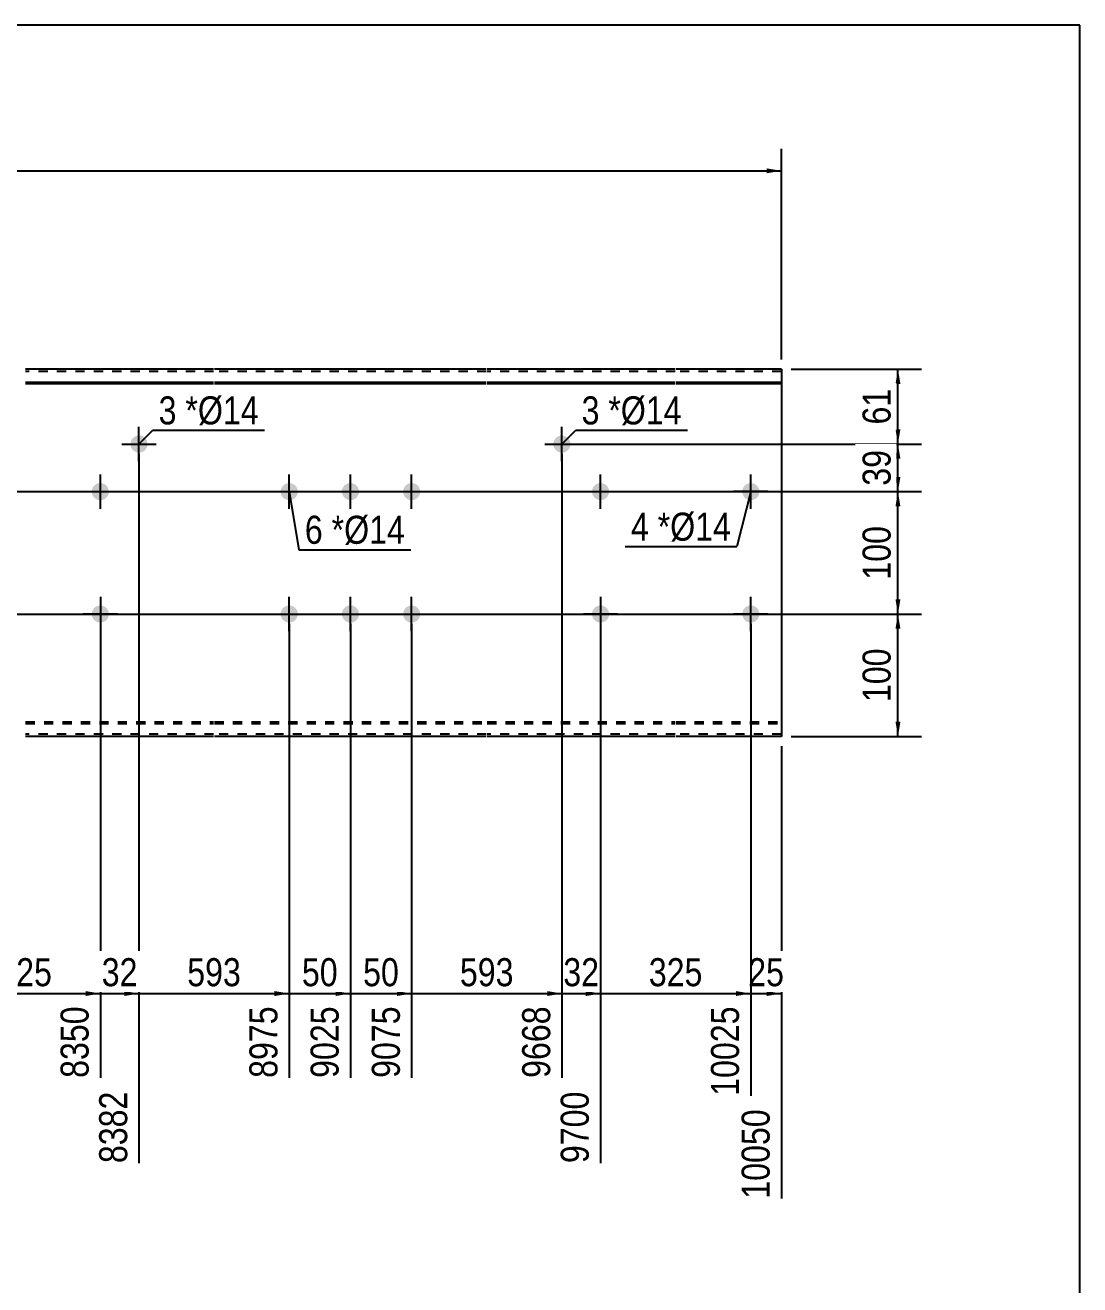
# Model space of a CAD drawing. Header units: millimetres. Extents: x -33 to 370, y -223 to 54.
# Drawn here: x 261.9 to 369.6, y -74.7 to 53.9 of the extents above; entities that cross this region are included whole.
import ezdxf

# ---------------------------------------------------------------- set-up
doc = ezdxf.new("R2010")
doc.units = ezdxf.units.MM
doc.linetypes.add('DXK_LINE_DOT1', pattern=[1.8814, 0.9407, -0.9407])
doc.styles.add('Arial Narrow', font='ARIALN.TTF', dxfattribs={"height": 0.2})

# ---------------------------------------------------------------- blocks, each defined once
blk = doc.blocks.new('Unknown-629085889-2308')
at = {"color": 5, "linetype": 'Continuous'}
for p, q in [((369.57, 53.87), (-30.43, 53.87)), ((369.57, -223.13), (369.57, 53.87))]:
    blk.add_line(p, q, dxfattribs=at)
blk = doc.blocks.new('Bolt-629085889-1223 - 1203')
at = {"linetype": 'Continuous'}
blk.add_hatch(color=3, dxfattribs=at).paths.add_polyline_path([(268.68, 6.25, -1), (270.43, 6.25, -1)])
at = {"color": 3, "linetype": 'Continuous'}
for p, q in [((269.56, 4.5), (269.56, 8)), ((267.81, 6.25), (271.31, 6.25))]:
    blk.add_line(p, q, dxfattribs=at)
blk = doc.blocks.new('Part-629085889-1218 - 1203')
at = {"color": 2, "linetype": 'Continuous'}
for p, q in [((281.12, 18.75), (261.93, 18.75)), ((308.96, 18.75), (281.22, 18.75)), ((328.25, 18.75), (309.06, 18.75)), ((339.1, 18.75), (328.35, 18.75)), ((339.1, 18.75), (339.1, 17.42)), ((261.93, 17.42), (281.12, 17.42)), ((261.93, 17.27), (281.12, 17.27)), ((281.22, 17.42), (308.96, 17.42)), ((281.22, 17.27), (308.96, 17.27)), ((309.06, 17.42), (328.25, 17.42)), ((309.06, 17.27), (328.25, 17.27)), ((328.35, 17.42), (339.1, 17.42)), ((328.35, 17.27), (339.1, 17.27)), ((339.1, 17.42), (339.1, -18.75)), ((281.12, -18.75), (261.93, -18.75)), ((308.96, -18.75), (281.22, -18.75)), ((328.25, -18.75), (309.06, -18.75)), ((339.1, -18.75), (328.35, -18.75))]:
    blk.add_line(p, q, dxfattribs=at)
at = {"color": 7, "linetype": 'DXK_LINE_DOT1'}
for p, q in [((281.12, 18.52), (261.93, 18.52)), ((308.96, 18.52), (281.22, 18.52)), ((328.25, 18.52), (309.06, 18.52)), ((339.1, 18.52), (328.35, 18.52)), ((261.93, -17.27), (281.12, -17.27)), ((261.93, -17.42), (281.12, -17.42)), ((281.22, -17.27), (308.96, -17.27)), ((281.22, -17.42), (308.96, -17.42)), ((309.06, -17.27), (328.25, -17.27)), ((309.06, -17.42), (328.25, -17.42)), ((328.35, -17.27), (339.1, -17.27)), ((328.35, -17.42), (339.1, -17.42)), ((281.12, -18.52), (261.93, -18.52)), ((308.96, -18.52), (281.22, -18.52)), ((328.25, -18.52), (309.06, -18.52)), ((339.1, -18.52), (328.35, -18.52))]:
    blk.add_line(p, q, dxfattribs=at)
blk = doc.blocks.new('Bolt-629085889-1219 - 1203')
at = {"linetype": 'Continuous'}
for points in [[(287.97, 6.25, -1), (289.72, 6.25, -1)], [(294.22, 6.25, -1), (295.97, 6.25, -1)], [(300.47, 6.25, -1), (302.22, 6.25, -1)], [(287.97, -6.25, -1), (289.72, -6.25, -1)], [(294.22, -6.25, -1), (295.97, -6.25, -1)], [(300.47, -6.25, -1), (302.22, -6.25, -1)]]:
    blk.add_hatch(color=3, dxfattribs=at).paths.add_polyline_path(points)
at = {"color": 3, "linetype": 'Continuous'}
for p, q in [((288.84, 4.5), (288.84, 8)), ((295.09, 4.5), (295.09, 8)), ((301.34, 4.5), (301.34, 8)), ((287.09, 6.25), (290.59, 6.25)), ((293.34, 6.25), (296.84, 6.25)), ((299.59, 6.25), (303.09, 6.25)), ((288.84, -8), (288.84, -4.5)), ((295.09, -8), (295.09, -4.5)), ((301.34, -8), (301.34, -4.5)), ((287.09, -6.25), (290.59, -6.25)), ((293.34, -6.25), (296.84, -6.25)), ((299.59, -6.25), (303.09, -6.25))]:
    blk.add_line(p, q, dxfattribs=at)
blk = doc.blocks.new('Bolt-629085889-1220 - 1203')
at = {"linetype": 'Continuous'}
blk.add_hatch(color=3, dxfattribs=at).paths.add_polyline_path([(272.63, 11.1, -1), (274.38, 11.1, -1)])
at = {"color": 3, "linetype": 'Continuous'}
for p, q in [((273.5, 9.35), (273.5, 12.85)), ((271.75, 11.1), (275.25, 11.1))]:
    blk.add_line(p, q, dxfattribs=at)
blk = doc.blocks.new('Bolt-629085889-1221 - 1203')
at = {"linetype": 'Continuous'}
blk.add_hatch(color=3, dxfattribs=at).paths.add_polyline_path([(315.81, 11.1, -1), (317.56, 11.1, -1)])
at = {"color": 3, "linetype": 'Continuous'}
for p, q in [((316.69, 9.35), (316.69, 12.85)), ((314.94, 11.1), (318.44, 11.1))]:
    blk.add_line(p, q, dxfattribs=at)
blk = doc.blocks.new('Bolt-629085889-1222 - 1203')
at = {"linetype": 'Continuous'}
blk.add_hatch(color=3, dxfattribs=at).paths.add_polyline_path([(270.43, -6.25, -1), (268.68, -6.25, -1)])
at = {"color": 3, "linetype": 'Continuous'}
for p, q in [((269.56, -4.5), (269.56, -8)), ((271.31, -6.25), (267.81, -6.25))]:
    blk.add_line(p, q, dxfattribs=at)
blk = doc.blocks.new('Bolt-629085889-1237 - 1203')
at = {"linetype": 'Continuous'}
blk.add_hatch(color=3, dxfattribs=at).paths.add_polyline_path([(319.76, 6.25, -1), (321.51, 6.25, -1)])
at = {"color": 3, "linetype": 'Continuous'}
for p, q in [((320.63, 4.5), (320.63, 8)), ((318.88, 6.25), (322.38, 6.25))]:
    blk.add_line(p, q, dxfattribs=at)
blk = doc.blocks.new('Bolt-629085889-1238 - 1203')
at = {"linetype": 'Continuous'}
blk.add_hatch(color=3, dxfattribs=at).paths.add_polyline_path([(321.51, -6.25, -1), (319.76, -6.25, -1)])
at = {"color": 3, "linetype": 'Continuous'}
for p, q in [((320.63, -4.5), (320.63, -8)), ((322.38, -6.25), (318.88, -6.25))]:
    blk.add_line(p, q, dxfattribs=at)
blk = doc.blocks.new('Bolt-629085889-1239 - 1203')
at = {"linetype": 'Continuous'}
for points in [[(253.34, 6.25, -1), (255.09, 6.25, -1)], [(335.1, 6.25, -1), (336.85, 6.25, -1)]]:
    blk.add_hatch(color=3, dxfattribs=at).paths.add_polyline_path(points)
at = {"color": 3, "linetype": 'Continuous'}
for p, q in [((254.21, 4.5), (254.21, 8)), ((335.97, 4.5), (335.97, 8)), ((255.96, 6.25), (252.46, 6.25)), ((337.72, 6.25), (334.22, 6.25))]:
    blk.add_line(p, q, dxfattribs=at)
blk = doc.blocks.new('Bolt-629085889-1240 - 1203')
at = {"linetype": 'Continuous'}
for points in [[(253.34, -6.25, -1), (255.09, -6.25, -1)], [(335.1, -6.25, -1), (336.85, -6.25, -1)]]:
    blk.add_hatch(color=3, dxfattribs=at).paths.add_polyline_path(points)
at = {"color": 3, "linetype": 'Continuous'}
for p, q in [((254.21, -8), (254.21, -4.5)), ((335.97, -8), (335.97, -4.5)), ((255.96, -6.25), (252.46, -6.25)), ((337.72, -6.25), (334.22, -6.25))]:
    blk.add_line(p, q, dxfattribs=at)
blk = doc.blocks.new('StraightDimension-629085889-1303 - 1203')
at = {"linetype": 'Continuous'}
blk.add_hatch(color=7, dxfattribs=at).paths.add_polyline_path([(268.06, -44.75), (269.56, -45), (268.06, -45.25)])
at = {"color": 7, "linetype": 'Continuous'}
for p, q in [((254.21, -7.25), (254.21, -53.61)), ((269.56, -7.25), (269.56, -53.61)), ((254.21, -45), (269.56, -45))]:
    blk.add_line(p, q, dxfattribs=at)
at = {"color": 0}
blk.add_wipeout([(265.23, -44.85), (265.23, -40.65), (258.54, -40.65), (258.54, -44.85)], dxfattribs=at)
at = {"color": 0, "linetype": 'Continuous'}
blk.add_wipeout([(268.96, -45.7), (264.76, -45.7), (264.76, -54.21), (268.96, -54.21)], dxfattribs=at)
at = {"color": 3, "style": 'Arial Narrow'}
blk.add_text('325', height=2.863, dxfattribs=at).set_placement((259.14, -44.25))
at = {"color": 3, "linetype": 'Continuous', "style": 'Arial Narrow'}
blk.add_text('8350', height=2.863, rotation=90.0002, dxfattribs=at).set_placement((268.36, -53.61))
blk = doc.blocks.new('StraightDimension-629085889-1297 - 1203')
at = {"linetype": 'Continuous'}
blk.add_hatch(color=7, dxfattribs=at).paths.add_polyline_path([(319.13, -44.75), (320.63, -45), (319.13, -45.25)])
at = {"color": 7, "linetype": 'Continuous'}
for p, q in [((316.69, 10.1), (316.69, -53.61)), ((320.63, -7.25), (320.63, -62.31)), ((316.69, -45), (320.63, -45))]:
    blk.add_line(p, q, dxfattribs=at)
at = {"color": 0}
blk.add_wipeout([(321.09, -44.85), (321.09, -40.65), (316.23, -40.65), (316.23, -44.85)], dxfattribs=at)
at = {"color": 0, "linetype": 'Continuous'}
blk.add_wipeout([(320.03, -54.4), (315.83, -54.4), (315.83, -62.91), (320.03, -62.91)], dxfattribs=at)
at = {"color": 3, "style": 'Arial Narrow'}
blk.add_text('32', height=2.863, dxfattribs=at).set_placement((316.83, -44.25))
at = {"color": 3, "linetype": 'Continuous', "style": 'Arial Narrow'}
blk.add_text('9700', height=2.863, rotation=90.0002, dxfattribs=at).set_placement((319.43, -62.31))
blk = doc.blocks.new('StraightDimension-629085889-1301 - 1203')
at = {"linetype": 'Continuous'}
blk.add_hatch(color=7, dxfattribs=at).paths.add_polyline_path([(287.34, -44.75), (288.84, -45), (287.34, -45.25)])
at = {"color": 7, "linetype": 'Continuous'}
for p, q in [((273.5, 10.1), (273.5, -62.31)), ((288.84, -7.25), (288.84, -53.61)), ((273.5, -45), (288.84, -45))]:
    blk.add_line(p, q, dxfattribs=at)
at = {"color": 0}
blk.add_wipeout([(284.51, -44.85), (284.51, -40.65), (277.83, -40.65), (277.83, -44.85)], dxfattribs=at)
at = {"color": 0, "linetype": 'Continuous'}
blk.add_wipeout([(288.24, -45.7), (284.04, -45.7), (284.04, -54.21), (288.24, -54.21)], dxfattribs=at)
at = {"color": 3, "style": 'Arial Narrow'}
blk.add_text('593', height=2.863, dxfattribs=at).set_placement((278.43, -44.25))
at = {"color": 3, "linetype": 'Continuous', "style": 'Arial Narrow'}
blk.add_text('8975', height=2.863, rotation=90.0002, dxfattribs=at).set_placement((287.64, -53.61))
blk = doc.blocks.new('StraightDimension-629085889-1300 - 1203')
at = {"linetype": 'Continuous'}
blk.add_hatch(color=7, dxfattribs=at).paths.add_polyline_path([(293.59, -44.75), (295.09, -45), (293.59, -45.25)])
at = {"color": 7, "linetype": 'Continuous'}
for p, q in [((288.84, -7.25), (288.84, -53.61)), ((295.09, -7.25), (295.09, -53.61)), ((288.84, -45), (295.09, -45))]:
    blk.add_line(p, q, dxfattribs=at)
at = {"color": 0}
blk.add_wipeout([(294.4, -44.85), (294.4, -40.65), (289.54, -40.65), (289.54, -44.85)], dxfattribs=at)
at = {"color": 0, "linetype": 'Continuous'}
blk.add_wipeout([(294.49, -45.7), (290.29, -45.7), (290.29, -54.21), (294.49, -54.21)], dxfattribs=at)
at = {"color": 3, "style": 'Arial Narrow'}
blk.add_text('50', height=2.863, dxfattribs=at).set_placement((290.14, -44.25))
at = {"color": 3, "linetype": 'Continuous', "style": 'Arial Narrow'}
blk.add_text('9025', height=2.863, rotation=90.0002, dxfattribs=at).set_placement((293.89, -53.61))
blk = doc.blocks.new('StraightDimension-629085889-1299 - 1203')
at = {"linetype": 'Continuous'}
blk.add_hatch(color=7, dxfattribs=at).paths.add_polyline_path([(299.84, -44.75), (301.34, -45), (299.84, -45.25)])
at = {"color": 7, "linetype": 'Continuous'}
for p, q in [((295.09, -7.25), (295.09, -53.61)), ((301.34, -7.25), (301.34, -53.61)), ((295.09, -45), (301.34, -45))]:
    blk.add_line(p, q, dxfattribs=at)
at = {"color": 0}
blk.add_wipeout([(300.65, -44.85), (300.65, -40.65), (295.79, -40.65), (295.79, -44.85)], dxfattribs=at)
at = {"color": 0, "linetype": 'Continuous'}
blk.add_wipeout([(300.74, -45.7), (296.54, -45.7), (296.54, -54.21), (300.74, -54.21)], dxfattribs=at)
at = {"color": 3, "style": 'Arial Narrow'}
blk.add_text('50', height=2.863, dxfattribs=at).set_placement((296.39, -44.25))
at = {"color": 3, "linetype": 'Continuous', "style": 'Arial Narrow'}
blk.add_text('9075', height=2.863, rotation=90.0002, dxfattribs=at).set_placement((300.14, -53.61))
blk = doc.blocks.new('StraightDimension-629085889-1298 - 1203')
at = {"linetype": 'Continuous'}
blk.add_hatch(color=7, dxfattribs=at).paths.add_polyline_path([(315.19, -44.75), (316.69, -45), (315.19, -45.25)])
at = {"color": 7, "linetype": 'Continuous'}
for p, q in [((316.69, 10.1), (316.69, -53.61)), ((301.34, -7.25), (301.34, -53.61)), ((301.34, -45), (316.69, -45))]:
    blk.add_line(p, q, dxfattribs=at)
at = {"color": 0}
blk.add_wipeout([(312.36, -44.85), (312.36, -40.65), (305.67, -40.65), (305.67, -44.85)], dxfattribs=at)
at = {"color": 0, "linetype": 'Continuous'}
blk.add_wipeout([(316.09, -45.7), (311.89, -45.7), (311.89, -54.21), (316.09, -54.21)], dxfattribs=at)
at = {"color": 3, "style": 'Arial Narrow'}
blk.add_text('593', height=2.863, dxfattribs=at).set_placement((306.27, -44.25))
at = {"color": 3, "linetype": 'Continuous', "style": 'Arial Narrow'}
blk.add_text('9668', height=2.863, rotation=90.0002, dxfattribs=at).set_placement((315.49, -53.61))
blk = doc.blocks.new('StraightDimension-629085889-1302 - 1203')
at = {"linetype": 'Continuous'}
blk.add_hatch(color=7, dxfattribs=at).paths.add_polyline_path([(272, -44.75), (273.5, -45), (272, -45.25)])
at = {"color": 7, "linetype": 'Continuous'}
for p, q in [((273.5, 10.1), (273.5, -62.31)), ((269.56, -7.25), (269.56, -53.61)), ((269.56, -45), (273.5, -45))]:
    blk.add_line(p, q, dxfattribs=at)
at = {"color": 0}
blk.add_wipeout([(273.96, -44.85), (273.96, -40.65), (269.1, -40.65), (269.1, -44.85)], dxfattribs=at)
at = {"color": 0, "linetype": 'Continuous'}
blk.add_wipeout([(272.9, -54.4), (268.7, -54.4), (268.7, -62.91), (272.9, -62.91)], dxfattribs=at)
at = {"color": 3, "style": 'Arial Narrow'}
blk.add_text('32', height=2.863, dxfattribs=at).set_placement((269.7, -44.25))
at = {"color": 3, "linetype": 'Continuous', "style": 'Arial Narrow'}
blk.add_text('8382', height=2.863, rotation=90.0002, dxfattribs=at).set_placement((272.3, -62.31))
blk = doc.blocks.new('StraightDimension-629085889-1295 - 1203')
at = {"linetype": 'Continuous'}
blk.add_hatch(color=7, dxfattribs=at).paths.add_polyline_path([(337.6, -44.75), (339.1, -45), (337.6, -45.25)])
at = {"color": 7, "linetype": 'Continuous'}
for p, q in [((335.97, -7.25), (335.97, -55.44)), ((339.1, -19.75), (339.1, -65.94)), ((335.97, -45), (339.1, -45))]:
    blk.add_line(p, q, dxfattribs=at)
at = {"color": 0}
blk.add_wipeout([(339.96, -44.85), (339.96, -40.65), (335.11, -40.65), (335.11, -44.85)], dxfattribs=at)
at = {"color": 0, "linetype": 'Continuous'}
blk.add_wipeout([(338.5, -56.2), (334.3, -56.2), (334.3, -66.54), (338.5, -66.54)], dxfattribs=at)
at = {"color": 3, "style": 'Arial Narrow'}
blk.add_text('25', height=2.863, dxfattribs=at).set_placement((335.71, -44.25))
at = {"color": 3, "linetype": 'Continuous', "style": 'Arial Narrow'}
blk.add_text('10050', height=2.863, rotation=90.0002, dxfattribs=at).set_placement((337.9, -65.94))
blk = doc.blocks.new('StraightDimension-629085889-1296 - 1203')
at = {"linetype": 'Continuous'}
blk.add_hatch(color=7, dxfattribs=at).paths.add_polyline_path([(334.47, -44.75), (335.97, -45), (334.47, -45.25)])
at = {"color": 7, "linetype": 'Continuous'}
for p, q in [((320.63, -7.25), (320.63, -62.31)), ((335.97, -7.25), (335.97, -55.44)), ((320.63, -45), (335.97, -45))]:
    blk.add_line(p, q, dxfattribs=at)
at = {"color": 0}
blk.add_wipeout([(331.64, -44.85), (331.64, -40.65), (324.96, -40.65), (324.96, -44.85)], dxfattribs=at)
at = {"color": 0, "linetype": 'Continuous'}
blk.add_wipeout([(335.37, -45.7), (331.17, -45.7), (331.17, -56.04), (335.37, -56.04)], dxfattribs=at)
at = {"color": 3, "style": 'Arial Narrow'}
blk.add_text('325', height=2.863, dxfattribs=at).set_placement((325.56, -44.25))
at = {"color": 3, "linetype": 'Continuous', "style": 'Arial Narrow'}
blk.add_text('10025', height=2.863, rotation=90.0002, dxfattribs=at).set_placement((334.77, -55.44))
blk = doc.blocks.new('StraightDimension-629085889-1432 - 1203')
at = {"linetype": 'Continuous'}
for points in [[(350.75, 17.25), (351, 18.75), (351.25, 17.25)], [(351.25, 12.6), (351, 11.1), (350.75, 12.6)]]:
    blk.add_hatch(color=7, dxfattribs=at).paths.add_polyline_path(points)
at = {"color": 7, "linetype": 'Continuous'}
for p, q in [((340.1, 18.75), (353.4, 18.75)), ((351, 11.1), (351, 18.75)), ((317.69, 11.1), (353.4, 11.1))]:
    blk.add_line(p, q, dxfattribs=at)
at = {"color": 0}
blk.add_wipeout([(350.85, 17.35), (346.65, 17.35), (346.65, 12.5), (350.85, 12.5)], dxfattribs=at)
at = {"color": 3, "style": 'Arial Narrow'}
blk.add_text('61', height=2.863, rotation=90.0002, dxfattribs=at).set_placement((350.25, 13.1))
blk = doc.blocks.new('StraightDimension-629085889-1433 - 1203')
at = {"linetype": 'Continuous'}
for points in [[(350.75, 9.6), (351, 11.1), (351.25, 9.6)], [(351.25, 7.75), (351, 6.25), (350.75, 7.75)]]:
    blk.add_hatch(color=7, dxfattribs=at).paths.add_polyline_path(points)
at = {"color": 7, "linetype": 'Continuous'}
for p, q in [((317.69, 11.1), (353.4, 11.1)), ((351, 6.25), (351, 11.1)), ((88.77, 6.25), (353.4, 6.25))]:
    blk.add_line(p, q, dxfattribs=at)
at = {"color": 0}
blk.add_wipeout([(350.85, 11.1), (346.65, 11.1), (346.65, 6.25), (350.85, 6.25)], dxfattribs=at)
at = {"color": 3, "style": 'Arial Narrow'}
blk.add_text('39', height=2.863, rotation=90.0002, dxfattribs=at).set_placement((350.25, 6.85))
blk = doc.blocks.new('StraightDimension-629085889-1434 - 1203')
at = {"linetype": 'Continuous'}
for points in [[(350.75, 4.75), (351, 6.25), (351.25, 4.75)], [(351.25, -4.75), (351, -6.25), (350.75, -4.75)]]:
    blk.add_hatch(color=7, dxfattribs=at).paths.add_polyline_path(points)
at = {"color": 7, "linetype": 'Continuous'}
for p, q in [((88.77, 6.25), (353.4, 6.25)), ((351, -6.25), (351, 6.25)), ((88.77, -6.25), (353.4, -6.25))]:
    blk.add_line(p, q, dxfattribs=at)
at = {"color": 0}
blk.add_wipeout([(350.85, 3.34), (346.65, 3.34), (346.65, -3.34), (350.85, -3.34)], dxfattribs=at)
at = {"color": 3, "style": 'Arial Narrow'}
blk.add_text('100', height=2.863, rotation=90.0002, dxfattribs=at).set_placement((350.25, -2.74))
blk = doc.blocks.new('StraightDimension-629085889-1435 - 1203')
at = {"linetype": 'Continuous'}
for points in [[(350.75, -7.75), (351, -6.25), (351.25, -7.75)], [(351.25, -17.25), (351, -18.75), (350.75, -17.25)]]:
    blk.add_hatch(color=7, dxfattribs=at).paths.add_polyline_path(points)
at = {"color": 7, "linetype": 'Continuous'}
for p, q in [((88.77, -6.25), (353.4, -6.25)), ((351, -18.75), (351, -6.25)), ((340.1, -18.75), (353.4, -18.75))]:
    blk.add_line(p, q, dxfattribs=at)
at = {"color": 0}
blk.add_wipeout([(350.85, -9.16), (346.65, -9.16), (346.65, -15.84), (350.85, -15.84)], dxfattribs=at)
at = {"color": 3, "style": 'Arial Narrow'}
blk.add_text('100', height=2.863, rotation=90.0002, dxfattribs=at).set_placement((350.25, -15.24))
blk = doc.blocks.new('StraightDimension-629085889-1484 - 1203')
at = {"linetype": 'Continuous'}
blk.add_hatch(color=7, dxfattribs=at).paths.add_polyline_path([(337.6, 39.25), (339.1, 39), (337.6, 38.75)])
at = {"color": 7, "linetype": 'Continuous'}
for p, q in [((339.1, 19.75), (339.1, 41.25)), ((0, 39), (339.1, 39))]:
    blk.add_line(p, q, dxfattribs=at)
blk = doc.blocks.new('Mark-629085889-1534 - 1203')
at = {"color": 0}
for points in [[(292.27, 0.92), (292.27, 3.92), (290.44, 3.92), (290.44, 0.92)], [(294.45, 0.92), (294.45, 3.92), (293.17, 3.92), (293.17, 0.92)]]:
    blk.add_wipeout(points, dxfattribs=at)
for points in [[(292.27, 0.92), (292.27, 3.92), (290.44, 3.92), (290.44, 0.92)], [(294.45, 0.92), (294.45, 3.92), (293.17, 3.92), (293.17, 0.92)]]:
    blk.add_wipeout(points, dxfattribs=at)
at = {"color": 7, "linetype": 'Continuous'}
blk.add_line((288.84, 6.25), (289.84, 0.32), dxfattribs=at)
at = {"color": 3, "style": 'Arial Narrow'}
blk.add_text('6', height=2.86, dxfattribs=at).set_placement((290.44, 0.92))
at = {"color": 0}
blk.add_wipeout([(300.66, 0.92), (300.66, 3.92), (294.45, 3.92), (294.45, 0.92)], dxfattribs=at)
blk.add_wipeout([(300.66, 0.92), (300.66, 3.92), (294.45, 3.92), (294.45, 0.92)], dxfattribs=at)
at = {"color": 7, "linetype": 'Continuous'}
blk.add_line((289.84, 0.32), (301.26, 0.32), dxfattribs=at)
at = {"color": 3, "style": 'Arial Narrow'}
for s, height, p in [('Ø14', 2.863, (294.45, 0.92)), ('*', 2.86, (293.17, 0.92))]:
    blk.add_text(s, height=height, dxfattribs=at).set_placement(p)
blk = doc.blocks.new('MarkSet-629085889-1499 - 1203')
at = {"color": 0}
for points in [[(277.34, 13.11), (277.34, 16.11), (275.51, 16.11), (275.51, 13.11)], [(279.52, 13.11), (279.52, 16.11), (278.24, 16.11), (278.24, 13.11)]]:
    blk.add_wipeout(points, dxfattribs=at)
for points in [[(277.34, 13.11), (277.34, 16.11), (275.51, 16.11), (275.51, 13.11)], [(279.52, 13.11), (279.52, 16.11), (278.24, 16.11), (278.24, 13.11)]]:
    blk.add_wipeout(points, dxfattribs=at)
at = {"color": 7, "linetype": 'Continuous'}
blk.add_line((273.5, 11.1), (274.91, 12.51), dxfattribs=at)
at = {"color": 3, "style": 'Arial Narrow'}
blk.add_text('3', height=2.86, dxfattribs=at).set_placement((275.51, 13.11))
at = {"color": 0}
blk.add_wipeout([(285.73, 13.11), (285.73, 16.11), (279.52, 16.11), (279.52, 13.11)], dxfattribs=at)
blk.add_wipeout([(285.73, 13.11), (285.73, 16.11), (279.52, 16.11), (279.52, 13.11)], dxfattribs=at)
at = {"color": 7, "linetype": 'Continuous'}
blk.add_line((274.91, 12.51), (286.33, 12.51), dxfattribs=at)
at = {"color": 3, "style": 'Arial Narrow'}
for s, height, p in [('*', 2.86, (278.24, 13.11)), ('Ø14', 2.863, (279.52, 13.11))]:
    blk.add_text(s, height=height, dxfattribs=at).set_placement(p)
blk = doc.blocks.new('MarkSet-629085889-1506 - 1203')
at = {"color": 0}
for points in [[(320.53, 13.11), (320.53, 16.11), (318.7, 16.11), (318.7, 13.11)], [(322.7, 13.11), (322.7, 16.11), (321.43, 16.11), (321.43, 13.11)]]:
    blk.add_wipeout(points, dxfattribs=at)
for points in [[(320.53, 13.11), (320.53, 16.11), (318.7, 16.11), (318.7, 13.11)], [(322.7, 13.11), (322.7, 16.11), (321.43, 16.11), (321.43, 13.11)]]:
    blk.add_wipeout(points, dxfattribs=at)
at = {"color": 7, "linetype": 'Continuous'}
blk.add_line((316.69, 11.1), (318.1, 12.51), dxfattribs=at)
at = {"color": 3, "style": 'Arial Narrow'}
blk.add_text('3', height=2.86, dxfattribs=at).set_placement((318.7, 13.11))
at = {"color": 0}
blk.add_wipeout([(328.92, 13.11), (328.92, 16.11), (322.7, 16.11), (322.7, 13.11)], dxfattribs=at)
blk.add_wipeout([(328.92, 13.11), (328.92, 16.11), (322.7, 16.11), (322.7, 13.11)], dxfattribs=at)
at = {"color": 7, "linetype": 'Continuous'}
blk.add_line((318.1, 12.51), (329.52, 12.51), dxfattribs=at)
at = {"color": 3, "style": 'Arial Narrow'}
for s, height, p in [('*', 2.86, (321.43, 13.11)), ('Ø14', 2.863, (322.7, 13.11))]:
    blk.add_text(s, height=height, dxfattribs=at).set_placement(p)
blk = doc.blocks.new('MarkSet-629085889-1531 - 1203')
at = {"color": 0}
for points in [[(325.57, 1.24), (325.57, 4.24), (323.74, 4.24), (323.74, 1.24)], [(327.74, 1.24), (327.74, 4.24), (326.47, 4.24), (326.47, 1.24)]]:
    blk.add_wipeout(points, dxfattribs=at)
for points in [[(325.57, 1.24), (325.57, 4.24), (323.74, 4.24), (323.74, 1.24)], [(327.74, 1.24), (327.74, 4.24), (326.47, 4.24), (326.47, 1.24)]]:
    blk.add_wipeout(points, dxfattribs=at)
at = {"color": 3, "style": 'Arial Narrow'}
blk.add_text('4', height=2.86, dxfattribs=at).set_placement((323.74, 1.24))
at = {"color": 0}
blk.add_wipeout([(333.96, 1.24), (333.96, 4.24), (327.74, 4.24), (327.74, 1.24)], dxfattribs=at)
blk.add_wipeout([(333.96, 1.24), (333.96, 4.24), (327.74, 4.24), (327.74, 1.24)], dxfattribs=at)
at = {"color": 7, "linetype": 'Continuous'}
for p in [(335.97, 6.25), (323.14, 0.64)]:
    blk.add_line(p, (334.56, 0.64), dxfattribs=at)
at = {"color": 3, "style": 'Arial Narrow'}
for s, height, p in [('*', 2.86, (326.47, 1.24)), ('Ø14', 2.863, (327.74, 1.24))]:
    blk.add_text(s, height=height, dxfattribs=at).set_placement(p)

msp = doc.modelspace()

# ---------------------------------------------------------------- block references
for name in ['Unknown-629085889-2308', 'Part-629085889-1218 - 1203', 'Bolt-629085889-1220 - 1203', 'Bolt-629085889-1221 - 1203', 'Bolt-629085889-1239 - 1203', 'Bolt-629085889-1223 - 1203', 'Bolt-629085889-1219 - 1203', 'Bolt-629085889-1237 - 1203', 'Bolt-629085889-1240 - 1203', 'Bolt-629085889-1222 - 1203', 'Bolt-629085889-1238 - 1203']:
    msp.add_blockref(name, (0, 0))

# ---------------------------------------------------------------- next in the draw order: block references
for name in ['StraightDimension-629085889-1484 - 1203', 'StraightDimension-629085889-1432 - 1203', 'StraightDimension-629085889-1301 - 1203', 'StraightDimension-629085889-1297 - 1203', 'StraightDimension-629085889-1303 - 1203', 'StraightDimension-629085889-1295 - 1203']:
    msp.add_blockref(name, (0, 0))

# ---------------------------------------------------------------- next in the draw order: block references
for name in ['StraightDimension-629085889-1302 - 1203', 'StraightDimension-629085889-1300 - 1203', 'StraightDimension-629085889-1296 - 1203']:
    msp.add_blockref(name, (0, 0))

# ---------------------------------------------------------------- next in the draw order: block references
msp.add_blockref('StraightDimension-629085889-1299 - 1203', (0, 0))

# ---------------------------------------------------------------- next in the draw order: block references
msp.add_blockref('StraightDimension-629085889-1298 - 1203', (0, 0))

# ---------------------------------------------------------------- next in the draw order: block references
msp.add_blockref('StraightDimension-629085889-1433 - 1203', (0, 0))

# ---------------------------------------------------------------- next in the draw order: block references
for name in ['MarkSet-629085889-1499 - 1203', 'MarkSet-629085889-1506 - 1203', 'StraightDimension-629085889-1434 - 1203']:
    msp.add_blockref(name, (0, 0))

# ---------------------------------------------------------------- next in the draw order: block references
for name in ['Mark-629085889-1534 - 1203', 'MarkSet-629085889-1531 - 1203', 'StraightDimension-629085889-1435 - 1203']:
    msp.add_blockref(name, (0, 0))

doc.saveas('drawing.dxf')
